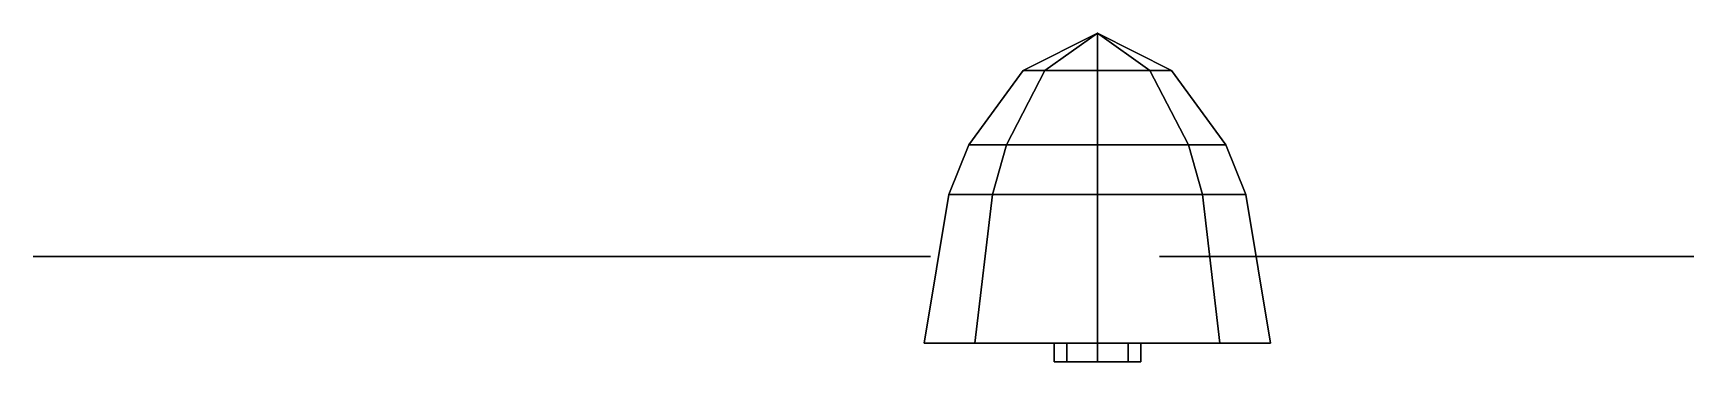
# Model space of a CAD drawing. Extents: x -1.72 to 0.96, y 3.96 to 4.49.
import ezdxf

# ---------------------------------------------------------------- set-up
doc = ezdxf.new("R2010")
doc.units = 0
doc.layers.add('PROPELLER', color=6, linetype='CONTINUOUS')

msp = doc.modelspace()

# ---------------------------------------------------------------- linework, layer by layer
at = {"layer": 'PROPELLER'}
for points in [[(0, 4.49), (-0.12, 4.43), (-0.0849, 4.43, 0.0849), (0, 4.49)], [(0, 4.49), (-0.0849, 4.43, -0.0849), (-0.12, 4.43), (0, 4.49)], [(0, 4.49), (-0.0849, 4.43, 0.0849), (0, 4.43, 0.12), (0, 4.49)], [(0, 4.49), (0, 4.43, -0.12), (-0.0849, 4.43, -0.0849), (0, 4.49)], [(0, 4.49), (0, 4.43, 0.12), (0.0849, 4.43, 0.0849), (0, 4.49)], [(0, 4.49), (0.0849, 4.43, 0.0849), (0.12, 4.43), (0, 4.49)], [(0, 4.49), (0.12, 4.43), (0.0849, 4.43, -0.0849), (0, 4.49)], [(0, 4.49), (0.0849, 4.43, -0.0849), (0, 4.43, -0.12), (0, 4.49)], [(-0.12, 4.43), (-0.2078, 4.31), (-0.147, 4.31, 0.147), (-0.0849, 4.43, 0.0849)], [(-0.0849, 4.43, -0.0849), (-0.147, 4.31, -0.147), (-0.2078, 4.31), (-0.12, 4.43)], [(-0.0849, 4.43, 0.0849), (-0.147, 4.31, 0.147), (0, 4.31, 0.2078), (0, 4.43, 0.12)], [(0, 4.43, -0.12), (0, 4.31, -0.2078), (-0.147, 4.31, -0.147), (-0.0849, 4.43, -0.0849)], [(0, 4.43, 0.12), (0, 4.31, 0.2078), (0.147, 4.31, 0.147), (0.0849, 4.43, 0.0849)], [(0.0849, 4.43, -0.0849), (0.147, 4.31, -0.147), (0, 4.31, -0.2078), (0, 4.43, -0.12)], [(0.0849, 4.43, 0.0849), (0.147, 4.31, 0.147), (0.2078, 4.31), (0.12, 4.43)], [(0.12, 4.43), (0.2078, 4.31), (0.147, 4.31, -0.147), (0.0849, 4.43, -0.0849)], [(-0.2078, 4.31), (-0.24, 4.23), (-0.1697, 4.23, 0.1697), (-0.147, 4.31, 0.147)], [(-0.147, 4.31, -0.147), (-0.1697, 4.23, -0.1697), (-0.24, 4.23), (-0.2078, 4.31)], [(-0.147, 4.31, 0.147), (-0.1697, 4.23, 0.1697), (0, 4.23, 0.24), (0, 4.31, 0.2078)], [(0, 4.31, -0.2078), (0, 4.23, -0.24), (-0.1697, 4.23, -0.1697), (-0.147, 4.31, -0.147)], [(0, 4.31, 0.2078), (0, 4.23, 0.24), (0.1697, 4.23, 0.1697), (0.147, 4.31, 0.147)], [(0.147, 4.31, -0.147), (0.1697, 4.23, -0.1697), (0, 4.23, -0.24), (0, 4.31, -0.2078)], [(0.147, 4.31, 0.147), (0.1697, 4.23, 0.1697), (0.24, 4.23), (0.2078, 4.31)], [(0.2078, 4.31), (0.24, 4.23), (0.1697, 4.23, -0.1697), (0.147, 4.31, -0.147)], [(-0.198, 3.99, -0.198), (-0.28, 3.99), (-0.24, 4.23), (-0.1697, 4.23, -0.1697)], [(-0.28, 3.99), (-0.198, 3.99, 0.198), (-0.1697, 4.23, 0.1697), (-0.24, 4.23)], [(0, 3.99, -0.28), (-0.198, 3.99, -0.198), (-0.1697, 4.23, -0.1697), (0, 4.23, -0.24)], [(-0.198, 3.99, 0.198), (0, 3.99, 0.28), (0, 4.23, 0.24), (-0.1697, 4.23, 0.1697)], [(0.198, 3.99, -0.198), (0, 3.99, -0.28), (0, 4.23, -0.24), (0.1697, 4.23, -0.1697)], [(0, 3.99, 0.28), (0.198, 3.99, 0.198), (0.1697, 4.23, 0.1697), (0, 4.23, 0.24)], [(0.28, 3.99), (0.198, 3.99, -0.198), (0.1697, 4.23, -0.1697), (0.24, 4.23)], [(0.198, 3.99, 0.198), (0.28, 3.99), (0.24, 4.23), (0.1697, 4.23, 0.1697)], [(-1.72, 4.13, 0.07), (-1.7, 4.13, 0.05), (-1.47, 4.13, 0.17), (-1.72, 4.13, 0.12)], [(-1.72, 4.13, 0.12), (-1.47, 4.13, 0.17), (-1.7, 4.13, 0.05), (-1.72, 4.13, 0.07)], [(-1.47, 4.13, 0.17), (-1.12, 4.13, 0.2), (-1.15, 4.13, -0.07), (-1.7, 4.13, 0.05)], [(-1.7, 4.13, 0.05), (-1.15, 4.13, -0.07), (-1.12, 4.13, 0.2), (-1.47, 4.13, 0.17)], [(-1.15, 4.13, -0.07), (-0.86, 4.13, -0.1), (-0.85, 4.13, 0.2), (-1.12, 4.13, 0.2)], [(-1.12, 4.13, 0.2), (-0.85, 4.13, 0.2), (-0.86, 4.13, -0.1), (-1.15, 4.13, -0.07)], [(-0.85, 4.13, 0.2), (-0.69, 4.13, 0.18), (-0.64, 4.13, -0.11), (-0.86, 4.13, -0.1)], [(-0.86, 4.13, -0.1), (-0.64, 4.13, -0.11), (-0.69, 4.13, 0.18), (-0.85, 4.13, 0.2)], [(-0.64, 4.13, -0.11), (-0.48, 4.13, -0.09), (-0.48, 4.13, 0.12), (-0.69, 4.13, 0.18)], [(-0.69, 4.13, 0.18), (-0.48, 4.13, 0.12), (-0.48, 4.13, -0.09), (-0.64, 4.13, -0.11)], [(-0.48, 4.13, -0.09), (-0.27, 4.13, -0.04), (-0.27, 4.13, 0.03), (-0.48, 4.13, 0.12)], [(-0.48, 4.13, 0.12), (-0.27, 4.13, 0.03), (-0.27, 4.13, -0.04), (-0.48, 4.13, -0.09)], [(0.3439, 4.13, 0.3557), (0.161, 4.13, 0.2188), (0.1004, 4.13, 0.2538), (0.1621, 4.13, 0.4607)], [(0.1621, 4.13, 0.4607), (0.1004, 4.13, 0.2538), (0.161, 4.13, 0.2188), (0.3439, 4.13, 0.3557)], [(0.1361, 4.13, -0.4757), (0.109, 4.13, -0.2488), (0.1696, 4.13, -0.2138), (0.3179, 4.13, -0.3707)], [(0.3179, 4.13, -0.3707), (0.1696, 4.13, -0.2138), (0.109, 4.13, -0.2488), (0.1361, 4.13, -0.4757)], [(0.4153, 4.13, -0.4993), (0.3179, 4.13, -0.3707), (0.1361, 4.13, -0.4757), (0.1891, 4.13, -0.6876)], [(0.1891, 4.13, -0.6876), (0.1361, 4.13, -0.4757), (0.3179, 4.13, -0.3707), (0.4153, 4.13, -0.4993)], [(0.2247, 4.13, 0.6093), (0.1621, 4.13, 0.4607), (0.3439, 4.13, 0.3557), (0.5009, 4.13, 0.5076)], [(0.5009, 4.13, 0.5076), (0.3439, 4.13, 0.3557), (0.1621, 4.13, 0.4607), (0.2247, 4.13, 0.6093)], [(0.2518, 4.13, -0.8361), (0.1891, 4.13, -0.6876), (0.4153, 4.13, -0.4993), (0.5166, 4.13, -0.6948)], [(0.5166, 4.13, -0.6948), (0.4153, 4.13, -0.4993), (0.1891, 4.13, -0.6876), (0.2518, 4.13, -0.8361)], [(0.5982, 4.13, 0.6361), (0.5009, 4.13, 0.5076), (0.2247, 4.13, 0.6093), (0.3434, 4.13, 0.7948)], [(0.3434, 4.13, 0.7948), (0.2247, 4.13, 0.6093), (0.5009, 4.13, 0.5076), (0.5982, 4.13, 0.6361)], [(0.6356, 4.13, -0.9609), (0.5166, 4.13, -0.6948), (0.2518, 4.13, -0.8361), (0.3868, 4.13, -1.0699)], [(0.3868, 4.13, -1.0699), (0.2518, 4.13, -0.8361), (0.5166, 4.13, -0.6948), (0.6356, 4.13, -0.9609)], [(0.5144, 4.13, 1.0309), (0.3434, 4.13, 0.7948), (0.5982, 4.13, 0.6361), (0.7332, 4.13, 0.8699)], [(0.7332, 4.13, 0.8699), (0.5982, 4.13, 0.6361), (0.3434, 4.13, 0.7948), (0.5144, 4.13, 1.0309)], [(0.5878, 4.13, -1.3581), (0.3868, 4.13, -1.0699), (0.6356, 4.13, -0.9609), (0.8067, 4.13, -1.4972)], [(0.8067, 4.13, -1.4972), (0.6356, 4.13, -0.9609), (0.3868, 4.13, -1.0699), (0.5878, 4.13, -1.3581)], [(0.8822, 4.13, 1.1881), (0.7332, 4.13, 0.8699), (0.5144, 4.13, 1.0309), (0.8933, 4.13, 1.4472)], [(0.8933, 4.13, 1.4472), (0.5144, 4.13, 1.0309), (0.7332, 4.13, 0.8699), (0.8822, 4.13, 1.1881)], [(0.7561, 4.13, -1.5496), (0.5878, 4.13, -1.3581), (0.8067, 4.13, -1.4972), (0.7994, 4.13, -1.5246)], [(0.7994, 4.13, -1.5246), (0.8067, 4.13, -1.4972), (0.5878, 4.13, -1.3581), (0.7561, 4.13, -1.5496)], [(0.9639, 4.13, 1.4296), (0.8822, 4.13, 1.1881), (0.8933, 4.13, 1.4472), (0.9206, 4.13, 1.4546)], [(0.9206, 4.13, 1.4546), (0.8933, 4.13, 1.4472), (0.8822, 4.13, 1.1881), (0.9639, 4.13, 1.4296)], [(-0.0495, 3.99, 0.0495), (-0.07, 3.99), (-0.07, 3.96), (-0.0495, 3.96, 0.0495)], [(-0.07, 3.99), (-0.0495, 3.99, -0.0495), (-0.0495, 3.96, -0.0495), (-0.07, 3.96)], [(0, 3.99, 0.07), (-0.0495, 3.99, 0.0495), (-0.0495, 3.96, 0.0495), (0, 3.96, 0.07)], [(-0.0495, 3.99, -0.0495), (0, 3.99, -0.07), (0, 3.96, -0.07), (-0.0495, 3.96, -0.0495)], [(0.0495, 3.99, 0.0495), (0, 3.99, 0.07), (0, 3.96, 0.07), (0.0495, 3.96, 0.0495)], [(0, 3.99, -0.07), (0.0495, 3.99, -0.0495), (0.0495, 3.96, -0.0495), (0, 3.96, -0.07)], [(0.07, 3.99), (0.0495, 3.99, 0.0495), (0.0495, 3.96, 0.0495), (0.07, 3.96)], [(0.0495, 3.99, -0.0495), (0.07, 3.99), (0.07, 3.96), (0.0495, 3.96, -0.0495)]]:
    msp.add_3dface(points, dxfattribs=at)

doc.saveas('drawing.dxf')
